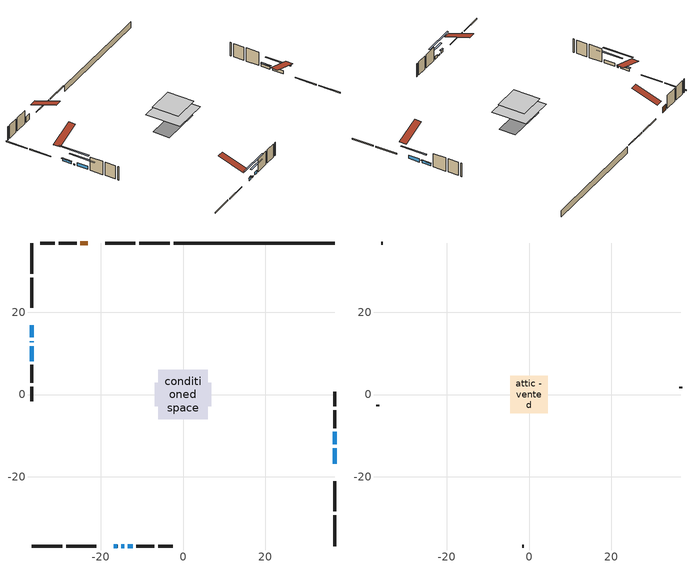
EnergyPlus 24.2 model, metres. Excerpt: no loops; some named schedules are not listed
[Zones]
conditioned space
 floor adiabatic (AdiabaticFloorConstruction): -5.97,-5.97 -5.97,5.97 5.97,5.97 5.97,-5.97 z2.9
 floor foundation (Slab1 construction): -6.89,-2.86 -6.89,2.86 6.89,2.86 6.89,-2.86 z-1.8
 wall outside (RimJoist1 construction): -3.16,36.78 -10.67,36.78 / -36.78,-36.78 -29.28,-36.78 / -36.78,36.78 -36.78,29.28 / 36.78,-36.78 36.78,-29.28 z0.46:0.76
 wall outside (RimJoist2 construction): -11.6,36.78 -18.91,36.78 / -28.35,-36.78 -21.03,-36.78 / -36.78,28.35 -36.78,21.03 / 36.78,-28.35 36.78,-21.03 z0.46:0.76
 wall outside (AdiabaticWallConstruction 1): -23.12,36.78 -24.92,36.78 z0.46:2.49
 wall outside (AdiabaticWallConstruction): 36.78,-16.82 36.78,-13.06 z0.46:1.6; -16.82,-36.78 -15.9,-36.78 z0.46:1.29; -36.78,16.82 -36.78,13.91 z0.46:1.34; -14.98,-36.78 -14.31,-36.78 z0.46:0.76; -36.78,12.98 -36.78,12.64 z0.46:0.77; -13.38,-36.78 -12.24,-36.78 z0.46:1.49; -36.78,11.72 -36.78,8.09 z0.46:1.55; 36.78,-12.13 36.78,-9.08 z0.46:1.38
 wall outside (Wall1 construction): -25.85,36.78 -30.19,36.78 / -11.31,-36.78 -6.97,-36.78 / -36.78,7.16 -36.78,2.82 / 36.78,-8.15 36.78,-3.81 z0.46:5.34
 wall outside (Wall2 construction): -31.12,36.78 -34.62,36.78 / -6.04,-36.78 -2.54,-36.78 / -36.78,1.9 -36.78,-1.6 / 36.78,-2.88 36.78,0.62 z0.46:5.34
 wall foundation (FoundationWall1 construction): -2.23,36.78,-1.8 -2.23,36.78,0.46 32.88,36.78,0.46 32.88,36.78,0.38 36.78,36.78,0.38 36.78,36.78,-1.8
 window (WindowConstruction): 36.78,-16.82 36.78,-13.06 z0.46:1.6
 window (WindowConstruction 4): -16.82,-36.78 -15.9,-36.78 z0.46:1.29
 window (WindowConstruction 5): -36.78,16.82 -36.78,13.91 z0.46:1.34
 window (WindowConstruction 6): -14.97,-36.78 -14.31,-36.78 z0.46:0.76
 window (WindowConstruction 7): -36.78,12.98 -36.78,12.64 z0.46:0.76
 window (WindowConstruction 1): -13.38,-36.78 -12.24,-36.78 z0.46:1.49
 window (WindowConstruction 2): -36.78,11.72 -36.78,8.09 z0.46:1.55
 window (WindowConstruction 3): 36.78,-12.13 36.78,-9.08 z0.46:1.38
 door (Door): -23.12,36.78 -24.92,36.78 z0.46:2.49
 ceiling adiabatic (AdiabaticFloorConstruction): 5.97,-5.97 5.97,5.97 -5.97,5.97 -5.97,-5.97 z2.9
attic - vented
 floor to conditioned space (Floor1 construction Reversed): -4.58,-4.58 -4.58,4.58 4.58,4.58 4.58,-4.58 z5.34
 wall outside (Wall3 construction): -35.55,36.78 -35.85,36.78 / -1.61,-36.78 -1.31,-36.78 / -36.78,-2.53 -36.78,-2.84 / 36.78,1.54 36.78,1.85 z0.46:5.34
 roof outside (Roof1 construction): -22.19,36.78,5.34 -22.19,27.86,8.31 -19.84,27.86,8.31 -19.84,36.78,5.34; -17.75,-36.78,5.34 -17.75,-27.86,8.31 -20.1,-27.86,8.31 -20.1,-36.78,5.34; -36.78,17.75,5.34 -27.86,17.75,8.31 -27.86,20.1,8.31 -36.78,20.1,5.34; 36.78,-17.75,5.34 27.86,-17.75,8.31 27.86,-20.1,8.31 36.78,-20.1,5.34
shading: 36.78,-10.42 36.78,-19.46 37.19,-19.46 37.19,-10.42 z4.24; -15.7,-36.78 -17.02,-36.78 -17.02,-37.19 -15.7,-37.19 z1.49; -36.78,13.71 -36.78,17.02 -37.19,17.02 -37.19,13.71 z1.54; -9.23,-36.78 -20.06,-36.78 -20.06,-37.19 -9.23,-37.19 z5.84; -36.78,7.56 -36.78,18.06 -37.19,18.06 -37.19,7.56 z5.84; -9.6,-36.78 -16.02,-36.78 -16.02,-37.19 -9.6,-37.19 z4.13; -36.78,5.45 -36.78,14.36 -37.19,14.36 -37.19,5.45 z4.19; 36.78,-8.88 36.78,-12.33 37.19,-12.33 37.19,-8.88 z1.58
[Building]
Building 1: Terrain=Suburbs
[Site:Location]
Edmonton Intl AP_AB: Latitude {deg}=53.31; Longitude {deg}=-113.58; Time Zone {hr}=-7; Elevation {m}=723; Keep Site Location Information=Yes
[Site:GroundTemperature:Shallow]
-1.56185, -3.61833, -3.78302, -2.80711, 1.11059, 5.01004, 8.39065, 10.5322, 10.7141, 8.97234, 5.67794, 1.89811
[Site:WaterMainsTemperature]
Calculation Method=Schedule; Temperature Schedule=mains temperature schedule
[Material] Roughness=Rough; Thermal Absorptance=0.9
Name | Thickness {m} | Conductivity {W/m-K} | Density {kg/m3} | Specific Heat {J/kg-K} | Solar Absorptance | Visible Absorptance
asphalt or fiberglass shingles | 0.00635 | 0.162714 | 1121.4 | 1465.45 | 0.84 | 0.84
ceiling loosefill ins | 0.0846667 | 0.0480833 | 16.02 | 1046.75 | 0.7 | 0.7
ceiling stud and cavity | 0.1397 | 0.0801386 | 65.682 | 1177.47 | 0.7 | 0.7
concrete 4.0 in. | 0.1016 | 1.803125 | 2242.8 | 837.4 | 0.7 | 0.7
concrete 8.0 in. | 0.2032 | 1.803125 | 2242.8 | 837.4 | 0.7 | 0.7
door material | 0.04445 | 0.188738 | 512.64 | 1214.23 | 0.7 | 0.7
exterior vertical ins | 0.00469756 | 0.029427 | 32.04 | 1214.23 | 0.7 | 0.7
floor covering | 0.0127 | 0.0433444 | 54.468 | 1339.84 | 0.6 | 0.6
floor rigid ins; wall rigid ins 1 | 0.512978 | 0.029427 | 32.04 | 1214.23 | 0.7 | 0.7
floor stud and cavity | 0.1397 | 1.75129 | 37.0049 | 1207.88 | 0.7 | 0.7
furniture material conditioned space 1 | 0.1524 | 0.115458 | 640.8 | 1214.23 | 0.6 | 0.6
gypsum board | 0.0127 | 0.160291 | 801 | 837.4 | 0.6 | 0.6
gypsum board 1 | 0.0127 | 0.160291 | 801 | 837.4 | 0.7 | 0.7
interior horizontal ins | 0.0378081 | 0.029427 | 32.04 | 1214.23 | 0.7 | 0.7
osb sheathing 0.5 in. | 0.0127 | 0.115458 | 512.64 | 1214.23 | 0.7 | 0.7
osb sheathing 0.75 in. | 0.01905 | 0.115458 | 512.64 | 1214.23 | 0.7 | 0.7
osb sheathing 2.0 in. | 0.0508 | 0.115458 | 512.64 | 1214.23 | 0.7 | 0.7
rim joist rigid ins; wall rigid ins | 0.051816 | 0.029427 | 32.04 | 1214.23 | 0.7 | 0.7
rim joist stud and cavity | 0.0508 | 0.0451784 | 125.044 | 1163.47 | 0.6 | 0.6
rim joist stud and cavity 1 | 0.0508 | 0.0486034 | 125.044 | 1163.47 | 0.6 | 0.6
wall stud and cavity | 0.1397 | 0.244877 | 139.0536 | 1170.24 | 0.7 | 0.7
wall stud and cavity 1 | 0.1397 | 0.250284 | 139.0536 | 1170.24 | 0.7 | 0.7
wall stud and cavity 2 | 0.0889 | 6.1454 | 50.32683 | 1063.81 | 0.6 | 0.6
wall stud and cavity 3 | 0.0889 | 0.380278 | 52.3479 | 1209.89 | 0.7 | 0.7
wall stud and cavity 4 | 0.0889 | 0.391764 | 83.0341 | 1211.67 | 0.7 | 0.7
wood siding | 0.0254 | 0.102417 | 544.68 | 1172.36 | 0.4 | 0.4
wood siding 1 | 0.00254 | 0.102417 | 544.68 | 1172.36 | 0.4 | 0.4
wood siding 2; wood siding 3; wood siding 4 | 0.0254 | 0.102417 | 544.68 | 1172.36 | 0.7 | 0.7
[WindowMaterial:SimpleGlazingSystem]
Name | U-Factor {W/m2-K} | Solar Heat Gain Coefficient
WindowMaterial | 3.27734 | 0.66
WindowMaterial 1 | 3.27961 | 0.65
WindowMaterial 2 | 3.27848 | 0.66
WindowMaterial 3 | 3.28075 | 0.64
WindowMaterial 4 | 3.28302 | 0.63
WindowMaterial 5 | 3.281884 | 0.64
WindowMaterial 6 | 5.96985 | 0.53
[Construction]
AdiabaticFloorConstruction: floor stud and cavity, floor rigid ins, osb sheathing 0.75 in., floor covering
AdiabaticWallConstruction: wood siding 3, wall rigid ins 1, wall stud and cavity 3, gypsum board
AdiabaticWallConstruction 1: wood siding 4, wall rigid ins 1, wall stud and cavity 3, gypsum board
Door: door material
Floor1 construction Reversed: gypsum board, ceiling stud and cavity, ceiling loosefill ins
FoundationWall1 construction: concrete 8.0 in., gypsum board 1
furniture construction conditioned space 1: furniture material conditioned space 1
PartitionWallConstruction: gypsum board, wall stud and cavity 4, gypsum board
RimJoist1 construction: wood siding 2, osb sheathing 2.0 in., rim joist stud and cavity
RimJoist2 construction: wood siding 2, rim joist rigid ins, osb sheathing 2.0 in., rim joist stud and cavity 1
Roof1 construction: asphalt or fiberglass shingles
Slab1 construction: concrete 4.0 in.
Wall1 construction: wood siding, wall rigid ins, osb sheathing 0.5 in., wall stud and cavity, gypsum board
Wall2 construction: wood siding, wall rigid ins, osb sheathing 0.5 in., wall stud and cavity 1, gypsum board
Wall3 construction: wood siding 1, wall stud and cavity 2
WindowConstruction: WindowMaterial
WindowConstruction 1: WindowMaterial 1
WindowConstruction 2: WindowMaterial 2
WindowConstruction 3: WindowMaterial 3
WindowConstruction 4: WindowMaterial 4
WindowConstruction 5: WindowMaterial 5
WindowConstruction 6; WindowConstruction 7: WindowMaterial 6
[Zone] Multiplier=1; Part of Total Floor Area=Yes
Name | Volume {m3}
attic - vented | 40.5469
conditioned space | 553.7
[Space]
Name | Zone | Volume {m3}
attic - vented 1 | attic - vented | 40.5469
conditioned space 1 | conditioned space | 553.7
[ZoneInfiltration:EffectiveLeakageArea]
infil attic - vented 1: Zone or Space=attic - vented 1; Schedule=Always On Discrete; Effective Air Leakage Area {cm2}=2920.35; Stack Coefficient=0.000545995; Wind Coefficient=1.57875e-05
[ZoneMixing]
whole house fan mix: Zone or Space=attic - vented; Schedule=Always On Continuous; Design Flow Rate Calculation Method=Flow/Zone; Design Flow Rate {m3/s}=0; Source Zone or Space=conditioned space
[SurfaceProperty:ExposedFoundationPerimeter]
Slab1: Exposed Perimeter Calculation Method=TotalExposedPerimeter; Total Exposed Perimeter {m}=39.014
[InternalMass] Zone or ZoneList=conditioned space; Space or SpaceList=conditioned space 1
Name | Construction | Surface Area {m2}
furniture mass conditioned space 1 | furniture construction conditioned space 1 | 88.5761
partition wall mass | PartitionWallConstruction | 221.44
[Lights]
interior lighting: Zone or ZoneList or Space or SpaceList=conditioned space 1; Schedule=interior lighting schedule; Design Level Calculation Method=LightingLevel; Lighting Level {W}=343.2; Return Air Fraction=0; Fraction Radiant=0.6; Fraction Visible=0.2; Fraction Replaceable=1
[People]
occupants: Zone or ZoneList or Space or SpaceList=conditioned space 1; Number of People Schedule=occupants schedule; Number of People Calculation Method=People; Number of People=3; Fraction Radiant=0.314171; Sensible Heat Fraction=0.56303; Activity Level Schedule=occupants activity schedule; Carbon Dioxide Generation Rate {m3/s-W}=0; Enable ASHRAE 55 Comfort Warnings=No; Mean Radiant Temperature Calculation Type=EnclosureAveraged
[ElectricEquipment] Zone or ZoneList or Space or SpaceList=conditioned space 1; Design Level Calculation Method=EquipmentLevel
Name | Schedule | Design Level {W} | Fraction Latent | Fraction Radiant | Fraction Lost
clothes dryer | clothes dryer schedule | 140.772 | 0.015 | 0.081 | 0.85
clothes washer | clothes washer schedule | 32.1985 | 0.03 | 0.162 | 0.7
cooking range | cooking range schedule | 215.147 | 0.08 | 0.432 | 0.2
dishwasher | dishwasher schedule | 66.8632 | 0.3 | 0.18 | 0.4
fridge | fridge schedule | 72.9452 | 0 | 0.6 | 0
mech vent house fan | mech vent house fan schedule | 13.2 | 0 | 0 | 1
mech vent house fan cfis | mech vent house fan cfis schedule | 0 | 0 | 0 | 0
misc plug loads | misc plug loads schedule | 494.7 | 0.045 | 0.513 | 0.1
whole house fan | Always On Discrete | 0 | 0 | 0 | 1
[OtherEquipment] Zone or ZoneList or Space or SpaceList=conditioned space 1; Design Level Calculation Method=EquipmentLevel
Name | Fuel Type | Schedule | Design Level {W} | Fraction Latent | Fraction Radiant | Fraction Lost
clothes dryer 1 | Electricity | clothes dryer schedule | 0 | 0.015 | 0.081 | 0.85
cooking range 1 | Electricity | cooking range schedule | 0 | 0.08 | 0.432 | 0.2
general water use latent | None | general water use schedule | 62.594 | 1 | 0 | 0
general water use sensible | None | general water use schedule | -61.6891 | 0 | 0.6 | 0
mech vent house fan latent load | None | Always On Discrete | 0 | 1 | 0 | 0
mech vent house fan sensible load | None | Always On Discrete | 0 | 0 | 0 | 0
water heater energy adjustment1 | NaturalGas | Always On Discrete | 0.01 | 0 | 0 | 1
[ZoneInfiltration:DesignFlowRate] Zone or ZoneList or Space or SpaceList=conditioned space 1; Schedule=Always On Discrete; Design Flow Rate Calculation Method=Flow/Zone; Design Flow Rate {m3/s}=0
infil flow; natural vent flow; whole house fan flow
[AvailabilityManager:Scheduled]
furnace airloop Availability Manager: Schedule=Always On Discrete
[Foundation:Kiva]
Foundation Kiva 1: Initial Indoor Air Temperature {C}=21; Interior Horizontal Insulation Material=interior horizontal ins; Interior Horizontal Insulation Depth {m}=0; Interior Horizontal Insulation Width {m}=1; Wall Height Above Grade {m}=0.460004; Wall Depth Below Slab {m}=0.2032; Custom Block Material Name 1=exterior vertical ins; Custom Block Depth 1 {m}=2.26; Custom Block X Position 1 {m}=0.2159; Custom Block Z Position 1 {m}=0
[Foundation:Kiva:Settings]
Soil Conductivity {W/m-K}=0.849921; Soil Density {kg/m3}=1842.3; Soil Specific Heat {J/kg-K}=418.7; Ground Solar Absorptivity=0.9; Ground Thermal Absorptivity=0.9; Ground Surface Roughness {m}=0.03; Far-Field Width {m}=40; Deep-Ground Boundary Condition=ZeroFlux; Deep-Ground Depth {m}=40; Minimum Cell Dimension {m}=0.2; Maximum Cell Growth Coefficient=3; Simulation Timestep=Timestep
[Exterior:Lights]
exterior lighting: Schedule=exterior lighting schedule; Design Level {W}=75.6
[EnergyManagementSystem:GlobalVariable]
furnace_airloop_Fan_RTF
infil_program_Qfan
infil_program_Qinf
natural_vent_program_Qnv
natural_vent_program_Qwhf
[EnergyManagementSystem:Sensor]
Name | Output:Variable or Output:Meter Index Key | Output:Variable or Output:Meter
airflow_gain | infil flow | Infiltration Sensible Heat Gain Energy
airflow_gain_1 | natural vent flow | Infiltration Sensible Heat Gain Energy
airflow_gain_2 | whole house fan flow | Infiltration Sensible Heat Gain Energy
airflow_loss | infil flow | Infiltration Sensible Heat Loss Energy
airflow_loss_1 | natural vent flow | Infiltration Sensible Heat Loss Energy
airflow_loss_2 | whole house fan flow | Infiltration Sensible Heat Loss Energy
clg_load_cond |  | Cooling:EnergyTransfer:Zone:CONDITIONED SPACE
clg_sp_s; clg_sp_s_1 | cooling setpoint | Schedule Value
clothes_dryer_exhaust_0_sch_s | clothes dryer exhaust 0 schedule | Schedule Value
cool_season | cooling season schedule | Schedule Value
htg_load_cond |  | Heating:EnergyTransfer:Zone:CONDITIONED SPACE
htg_sp_s; htg_sp_s_1 | heating setpoint | Schedule Value
ig_ee_conv | clothes dryer | Electric Equipment Convective Heating Energy
ig_ee_conv_2 | cooking range | Electric Equipment Convective Heating Energy
ig_ee_conv_4 | fridge | Electric Equipment Convective Heating Energy
ig_ee_conv_5 | misc plug loads | Electric Equipment Convective Heating Energy
ig_ee_conv_6 | whole house fan | Electric Equipment Convective Heating Energy
ig_ee_rad | clothes dryer | Electric Equipment Radiant Heating Energy
ig_ee_rad_2 | cooking range | Electric Equipment Radiant Heating Energy
ig_ee_rad_4 | fridge | Electric Equipment Radiant Heating Energy
ig_ee_rad_5 | misc plug loads | Electric Equipment Radiant Heating Energy
ig_ee_rad_6 | whole house fan | Electric Equipment Radiant Heating Energy
ig_lgt_conv | interior lighting | Lights Convective Heating Energy
ig_lgt_rad | interior lighting | Lights Radiant Heating Energy
ig_lgt_vis | interior lighting | Lights Visible Radiation Heating Energy
ig_oe_conv | clothes dryer 1 | Other Equipment Convective Heating Energy
ig_oe_conv_1 | cooking range 1 | Other Equipment Convective Heating Energy
ig_oe_conv_2 | general water use latent | Other Equipment Convective Heating Energy
ig_oe_conv_3 | general water use sensible | Other Equipment Convective Heating Energy
ig_oe_conv_4 | water heater energy adjustment1 | Other Equipment Convective Heating Energy
ig_oe_rad | clothes dryer 1 | Other Equipment Radiant Heating Energy
ig_oe_rad_1 | cooking range 1 | Other Equipment Radiant Heating Energy
ig_oe_rad_2 | general water use latent | Other Equipment Radiant Heating Energy
ig_oe_rad_3 | general water use sensible | Other Equipment Radiant Heating Energy
ig_oe_rad_4 | water heater energy adjustment1 | Other Equipment Radiant Heating Energy
ig_ppl_conv | occupants | People Convective Heating Energy
ig_ppl_rad | occupants | People Radiant Heating Energy
im_conv | furniture mass conditioned space 1 | Surface Inside Face Convection Heat Gain Energy
im_conv_1 | partition wall mass | Surface Inside Face Convection Heat Gain Energy
im_ig | furniture mass conditioned space 1 | Surface Inside Face Internal Gains Radiation Heat Gain Energy
im_ig_1 | partition wall mass | Surface Inside Face Internal Gains Radiation Heat Gain Energy
im_lgt | furniture mass conditioned space 1 | Surface Inside Face Lights Radiation Heat Gain Energy
im_lgt_1 | partition wall mass | Surface Inside Face Lights Radiation Heat Gain Energy
im_sol | furniture mass conditioned space 1 | Surface Inside Face Solar Radiation Heat Gain Energy
im_sol_1 | partition wall mass | Surface Inside Face Solar Radiation Heat Gain Energy
im_surf | furniture mass conditioned space 1 | Surface Inside Face Net Surface Thermal Radiation Heat Gain Energy
im_surf_1 | partition wall mass | Surface Inside Face Net Surface Thermal Radiation Heat Gain Energy
mv_conv | mech vent house fan | Electric Equipment Convective Heating Energy
mv_conv_1 | mech vent house fan cfis | Electric Equipment Convective Heating Energy
mv_conv_2 | mech vent house fan latent load | Other Equipment Convective Heating Energy
mv_conv_3 | mech vent house fan sensible load | Other Equipment Convective Heating Energy
mv_rad | mech vent house fan | Electric Equipment Radiant Heating Energy
mv_rad_1 | mech vent house fan cfis | Electric Equipment Radiant Heating Energy
mv_rad_2 | mech vent house fan latent load | Other Equipment Radiant Heating Energy
mv_rad_3 | mech vent house fan sensible load | Other Equipment Radiant Heating Energy
natural_vent_s | natural vent schedule | Schedule Value
out_pb_s |  | Site Outdoor Air Barometric Pressure
out_wt_s |  | Site Outdoor Air Humidity Ratio
site_vw_s |  | Site Wind Speed
ss_back_out | Window1 | Surface Window Shortwave from Zone Back Out Window Heat Transfer Rate
ss_back_out_1 | Window11 | Surface Window Shortwave from Zone Back Out Window Heat Transfer Rate
ss_back_out_2 | Window12 | Surface Window Shortwave from Zone Back Out Window Heat Transfer Rate
ss_back_out_3 | Window15 | Surface Window Shortwave from Zone Back Out Window Heat Transfer Rate
ss_back_out_4 | Window17 | Surface Window Shortwave from Zone Back Out Window Heat Transfer Rate
ss_back_out_5 | Window4 | Surface Window Shortwave from Zone Back Out Window Heat Transfer Rate
ss_back_out_6 | Window5 | Surface Window Shortwave from Zone Back Out Window Heat Transfer Rate
ss_back_out_7 | Window8 | Surface Window Shortwave from Zone Back Out Window Heat Transfer Rate
ss_conv | Door1 | Surface Inside Face Convection Heat Gain Energy
ss_conv_1 | Window1 | Surface Inside Face Convection Heat Gain Energy
ss_conv_2 | Window11 | Surface Inside Face Convection Heat Gain Energy
ss_conv_3 | Window12 | Surface Inside Face Convection Heat Gain Energy
ss_conv_4 | Window15 | Surface Inside Face Convection Heat Gain Energy
ss_conv_5 | Window17 | Surface Inside Face Convection Heat Gain Energy
ss_conv_6 | Window4 | Surface Inside Face Convection Heat Gain Energy
ss_conv_7 | Window5 | Surface Inside Face Convection Heat Gain Energy
ss_conv_8 | Window8 | Surface Inside Face Convection Heat Gain Energy
ss_ig | Door1 | Surface Inside Face Internal Gains Radiation Heat Gain Energy
ss_ig_1 | Window1 | Surface Inside Face Internal Gains Radiation Heat Gain Energy
ss_ig_2 | Window11 | Surface Inside Face Internal Gains Radiation Heat Gain Energy
ss_ig_3 | Window12 | Surface Inside Face Internal Gains Radiation Heat Gain Energy
ss_ig_4 | Window15 | Surface Inside Face Internal Gains Radiation Heat Gain Energy
ss_ig_5 | Window17 | Surface Inside Face Internal Gains Radiation Heat Gain Energy
ss_ig_6 | Window4 | Surface Inside Face Internal Gains Radiation Heat Gain Energy
ss_ig_7 | Window5 | Surface Inside Face Internal Gains Radiation Heat Gain Energy
ss_ig_8 | Window8 | Surface Inside Face Internal Gains Radiation Heat Gain Energy
ss_lgt | Door1 | Surface Inside Face Lights Radiation Heat Gain Energy
ss_sol | Door1 | Surface Inside Face Solar Radiation Heat Gain Energy
ss_surf | Door1 | Surface Inside Face Net Surface Thermal Radiation Heat Gain Energy
ss_surf_1 | Window1 | Surface Inside Face Net Surface Thermal Radiation Heat Gain Energy
ss_surf_2 | Window11 | Surface Inside Face Net Surface Thermal Radiation Heat Gain Energy
ss_surf_3 | Window12 | Surface Inside Face Net Surface Thermal Radiation Heat Gain Energy
ss_surf_4 | Window15 | Surface Inside Face Net Surface Thermal Radiation Heat Gain Energy
ss_surf_5 | Window17 | Surface Inside Face Net Surface Thermal Radiation Heat Gain Energy
ss_surf_6 | Window4 | Surface Inside Face Net Surface Thermal Radiation Heat Gain Energy
ss_surf_7 | Window5 | Surface Inside Face Net Surface Thermal Radiation Heat Gain Energy
ss_surf_8 | Window8 | Surface Inside Face Net Surface Thermal Radiation Heat Gain Energy
ss_trans_in | Window1 | Surface Window Transmitted Solar Radiation Rate
ss_trans_in_1 | Window11 | Surface Window Transmitted Solar Radiation Rate
ss_trans_in_2 | Window12 | Surface Window Transmitted Solar Radiation Rate
ss_trans_in_3 | Window15 | Surface Window Transmitted Solar Radiation Rate
ss_trans_in_4 | Window17 | Surface Window Transmitted Solar Radiation Rate
ss_trans_in_5 | Window4 | Surface Window Transmitted Solar Radiation Rate
ss_trans_in_6 | Window5 | Surface Window Transmitted Solar Radiation Rate
ss_trans_in_7 | Window8 | Surface Window Transmitted Solar Radiation Rate
ss_trans_out | Window1 | Surface Inside Face Initial Transmitted Diffuse Transmitted Out Window Solar Radiation Rate
ss_trans_out_1 | Window11 | Surface Inside Face Initial Transmitted Diffuse Transmitted Out Window Solar Radiation Rate
ss_trans_out_2 | Window12 | Surface Inside Face Initial Transmitted Diffuse Transmitted Out Window Solar Radiation Rate
ss_trans_out_3 | Window15 | Surface Inside Face Initial Transmitted Diffuse Transmitted Out Window Solar Radiation Rate
ss_trans_out_4 | Window17 | Surface Inside Face Initial Transmitted Diffuse Transmitted Out Window Solar Radiation Rate
ss_trans_out_5 | Window4 | Surface Inside Face Initial Transmitted Diffuse Transmitted Out Window Solar Radiation Rate
ss_trans_out_6 | Window5 | Surface Inside Face Initial Transmitted Diffuse Transmitted Out Window Solar Radiation Rate
ss_trans_out_7 | Window8 | Surface Inside Face Initial Transmitted Diffuse Transmitted Out Window Solar Radiation Rate
s_conv | Floor1 | Surface Inside Face Convection Heat Gain Energy
s_conv_1 | FoundationWall1 | Surface Inside Face Convection Heat Gain Energy
s_conv_10 | RimJoist2:270 | Surface Inside Face Convection Heat Gain Energy
s_conv_11 | RimJoist2:90 | Surface Inside Face Convection Heat Gain Energy
s_conv_12 | Slab1 | Surface Inside Face Convection Heat Gain Energy
s_conv_13 | Wall1:0 | Surface Inside Face Convection Heat Gain Energy
s_conv_14 | Wall1:180 | Surface Inside Face Convection Heat Gain Energy
s_conv_15 | Wall1:270 | Surface Inside Face Convection Heat Gain Energy
s_conv_16 | Wall1:90 | Surface Inside Face Convection Heat Gain Energy
s_conv_17 | Wall2:0 | Surface Inside Face Convection Heat Gain Energy
s_conv_18 | Wall2:180 | Surface Inside Face Convection Heat Gain Energy
s_conv_19 | Wall2:270 | Surface Inside Face Convection Heat Gain Energy
s_conv_2 | inferred conditioned ceiling | Surface Inside Face Convection Heat Gain Energy
s_conv_20 | Wall2:90 | Surface Inside Face Convection Heat Gain Energy
s_conv_3 | inferred conditioned floor | Surface Inside Face Convection Heat Gain Energy
s_conv_4 | RimJoist1:0 | Surface Inside Face Convection Heat Gain Energy
s_conv_5 | RimJoist1:180 | Surface Inside Face Convection Heat Gain Energy
s_conv_6 | RimJoist1:270 | Surface Inside Face Convection Heat Gain Energy
s_conv_7 | RimJoist1:90 | Surface Inside Face Convection Heat Gain Energy
s_conv_8 | RimJoist2:0 | Surface Inside Face Convection Heat Gain Energy
s_conv_9 | RimJoist2:180 | Surface Inside Face Convection Heat Gain Energy
s_ig | Floor1 | Surface Inside Face Internal Gains Radiation Heat Gain Energy
s_ig_1 | FoundationWall1 | Surface Inside Face Internal Gains Radiation Heat Gain Energy
s_ig_10 | RimJoist2:270 | Surface Inside Face Internal Gains Radiation Heat Gain Energy
s_ig_11 | RimJoist2:90 | Surface Inside Face Internal Gains Radiation Heat Gain Energy
s_ig_12 | Slab1 | Surface Inside Face Internal Gains Radiation Heat Gain Energy
s_ig_13 | Wall1:0 | Surface Inside Face Internal Gains Radiation Heat Gain Energy
s_ig_14 | Wall1:180 | Surface Inside Face Internal Gains Radiation Heat Gain Energy
s_ig_15 | Wall1:270 | Surface Inside Face Internal Gains Radiation Heat Gain Energy
s_ig_16 | Wall1:90 | Surface Inside Face Internal Gains Radiation Heat Gain Energy
s_ig_17 | Wall2:0 | Surface Inside Face Internal Gains Radiation Heat Gain Energy
s_ig_18 | Wall2:180 | Surface Inside Face Internal Gains Radiation Heat Gain Energy
s_ig_19 | Wall2:270 | Surface Inside Face Internal Gains Radiation Heat Gain Energy
s_ig_2 | inferred conditioned ceiling | Surface Inside Face Internal Gains Radiation Heat Gain Energy
s_ig_20 | Wall2:90 | Surface Inside Face Internal Gains Radiation Heat Gain Energy
s_ig_3 | inferred conditioned floor | Surface Inside Face Internal Gains Radiation Heat Gain Energy
s_ig_4 | RimJoist1:0 | Surface Inside Face Internal Gains Radiation Heat Gain Energy
s_ig_5 | RimJoist1:180 | Surface Inside Face Internal Gains Radiation Heat Gain Energy
s_ig_6 | RimJoist1:270 | Surface Inside Face Internal Gains Radiation Heat Gain Energy
s_ig_7 | RimJoist1:90 | Surface Inside Face Internal Gains Radiation Heat Gain Energy
s_ig_8 | RimJoist2:0 | Surface Inside Face Internal Gains Radiation Heat Gain Energy
s_ig_9 | RimJoist2:180 | Surface Inside Face Internal Gains Radiation Heat Gain Energy
s_lgt | Floor1 | Surface Inside Face Lights Radiation Heat Gain Energy
s_lgt_1 | FoundationWall1 | Surface Inside Face Lights Radiation Heat Gain Energy
s_lgt_10 | RimJoist2:270 | Surface Inside Face Lights Radiation Heat Gain Energy
s_lgt_11 | RimJoist2:90 | Surface Inside Face Lights Radiation Heat Gain Energy
s_lgt_12 | Slab1 | Surface Inside Face Lights Radiation Heat Gain Energy
